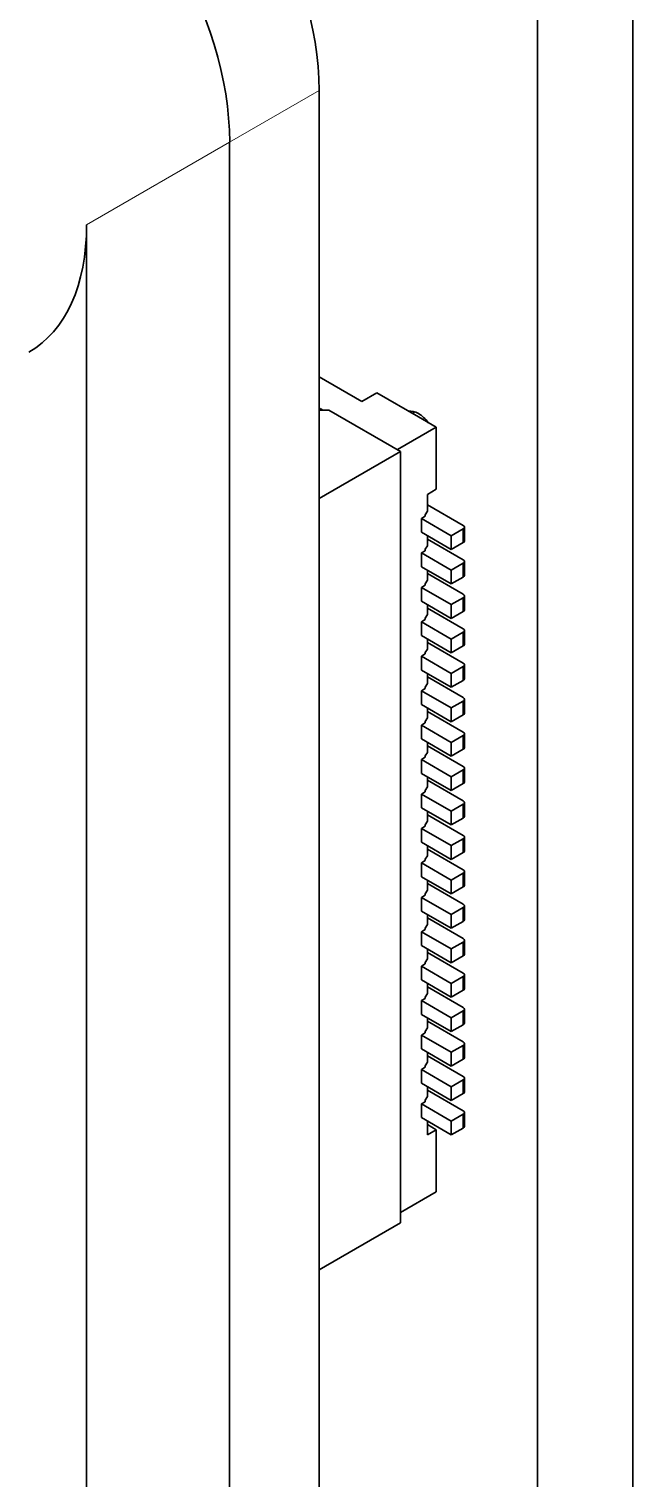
# Model space of a CAD drawing. Extents: x 383 to 866, y 155 to 681.
# Drawn here: x 720.37 to 727.54, y 638.23 to 655.41 of the extents above; entities that cross this region are included whole.
import ezdxf

# ---------------------------------------------------------------- set-up
doc = ezdxf.new("R2010")
doc.units = 0

msp = doc.modelspace()

# ---------------------------------------------------------------- linework, layer by layer
at = {"color": 7, "lineweight": 35}
for p, q in [((727.537, 657.959), (727.537, 634.28)), ((726.406, 657.306), (726.406, 633.627)), ((723.814, 654.686), (723.814, 631.008)), ((722.753, 630.395), (722.753, 654.074)), ((722.753, 654.074), (722.753, 630.395)), ((721.056, 629.416), (721.056, 653.094))]:
    msp.add_line(p, q, dxfattribs=at)
at = {"color": 7, "lineweight": 13, "ltscale": 0.030619}
msp.add_line((722.753, 654.074), (723.814, 654.686), dxfattribs=at)
at = {"color": 7, "lineweight": 13, "ltscale": 0.04899}
msp.add_line((722.753, 654.074), (721.056, 653.094), dxfattribs=at)
at = {"color": 7, "lineweight": 35, "ltscale": 0.014608}
msp.add_line((724.32, 650.998), (723.814, 651.29), dxfattribs=at)
msp.add_line((724.32, 650.998), (723.814, 651.29), dxfattribs=at)
at = {"color": 7, "lineweight": 35, "ltscale": 0.005103}
msp.add_line((724.497, 651.1), (724.32, 650.998), dxfattribs=at)
msp.add_line((724.497, 651.1), (724.32, 650.998), dxfattribs=at)
at = {"color": 7, "lineweight": 35, "ltscale": 0.014289}
msp.add_line((724.497, 651.1), (724.992, 650.814), dxfattribs=at)
msp.add_line((724.497, 651.1), (724.992, 650.814), dxfattribs=at)
at = {"color": 7, "lineweight": 35, "ltscale": 0.000319292}
msp.add_line((723.814, 650.91), (723.825, 650.916), dxfattribs=at)
msp.add_line((723.814, 650.91), (723.825, 650.916), dxfattribs=at)
at = {"color": 7, "lineweight": 35, "ltscale": 0.002928}
msp.add_line((723.931, 650.896), (723.814, 650.896), dxfattribs=at)
at = {"color": 7, "lineweight": 35, "ltscale": 0.001021}
msp.add_line((723.825, 650.916), (723.86, 650.896), dxfattribs=at)
msp.add_line((723.825, 650.916), (723.86, 650.896), dxfattribs=at)
at = {"color": 7, "lineweight": 35, "ltscale": 0.000511169}
msp.add_line((723.825, 650.896), (723.825, 650.916), dxfattribs=at)
msp.add_line((723.825, 650.896), (723.825, 650.916), dxfattribs=at)
at = {"color": 7, "lineweight": 35, "ltscale": 0.024494}
msp.add_line((724.78, 650.406), (723.931, 650.896), dxfattribs=at)
at = {"color": 7, "lineweight": 35, "ltscale": 0.000899007}
msp.add_line((724.919, 650.857), (724.95, 650.875), dxfattribs=at)
at = {"color": 7, "lineweight": 35, "ltscale": 0.006123}
msp.add_line((724.992, 650.814), (725.204, 650.692), dxfattribs=at)
msp.add_line((724.992, 650.814), (725.204, 650.692), dxfattribs=at)
at = {"color": 7, "lineweight": 35, "ltscale": 0.013268}
msp.add_line((725.204, 650.692), (724.744, 650.427), dxfattribs=at)
msp.add_line((725.204, 650.692), (724.744, 650.427), dxfattribs=at)
at = {"color": 7, "lineweight": 35, "ltscale": 0.018372}
for p, q in [((725.204, 650.692), (725.204, 649.957)), ((725.204, 650.692), (725.204, 649.957)), ((725.204, 642.364), (725.204, 641.629)), ((725.204, 642.364), (725.204, 641.629))]:
    msp.add_line(p, q, dxfattribs=at)
at = {"color": 7, "lineweight": 35, "ltscale": 0.027875}
for p, q in [((724.78, 650.406), (723.814, 649.849)), ((724.78, 641.261), (723.814, 640.704))]:
    msp.add_line(p, q, dxfattribs=at)
at = {"color": 7, "lineweight": 35, "ltscale": 0.228619}
msp.add_line((724.78, 641.261), (724.78, 650.406), dxfattribs=at)
at = {"color": 7, "lineweight": 35, "ltscale": 0.003062}
for p, q in [((725.098, 649.896), (725.204, 649.957)), ((725.098, 649.896), (725.204, 649.957)), ((725.204, 642.364), (725.098, 642.425)), ((725.204, 642.364), (725.098, 642.425))]:
    msp.add_line(p, q, dxfattribs=at)
at = {"color": 7, "lineweight": 35, "ltscale": 0.005}
msp.add_line((725.098, 649.696), (725.098, 649.896), dxfattribs=at)
msp.add_line((725.098, 649.696), (725.098, 649.896), dxfattribs=at)
at = {"color": 7, "lineweight": 35, "ltscale": 0.012247}
for p, q in [((725.522, 649.528), (725.098, 649.773)), ((725.522, 649.528), (725.098, 649.773)), ((725.522, 648.712), (725.098, 648.957)), ((725.522, 648.712), (725.098, 648.957)), ((725.522, 648.304), (725.098, 648.549)), ((725.522, 648.304), (725.098, 648.549)), ((725.522, 647.487), (725.098, 647.732)), ((725.522, 647.487), (725.098, 647.732)), ((725.522, 647.079), (725.098, 647.324)), ((725.522, 647.079), (725.098, 647.324)), ((725.522, 646.671), (725.098, 646.916)), ((725.522, 646.671), (725.098, 646.916)), ((725.522, 646.262), (725.098, 646.507)), ((725.522, 646.262), (725.098, 646.507)), ((725.522, 645.446), (725.098, 645.691)), ((725.522, 645.446), (725.098, 645.691)), ((725.522, 645.038), (725.098, 645.283)), ((725.522, 645.038), (725.098, 645.283)), ((725.522, 644.221), (725.098, 644.466)), ((725.522, 644.221), (725.098, 644.466)), ((725.522, 643.813), (725.098, 644.058)), ((725.522, 643.813), (725.098, 644.058)), ((725.522, 643.405), (725.098, 643.65)), ((725.522, 643.405), (725.098, 643.65)), ((725.522, 642.588), (725.098, 642.833)), ((725.522, 642.588), (725.098, 642.833)), ((725.204, 641.629), (724.78, 641.384)), ((725.204, 641.629), (724.78, 641.384))]:
    msp.add_line(p, q, dxfattribs=at)
at = {"color": 7, "lineweight": 35, "ltscale": 0.001327}
for p, q in [((725.073, 649.637), (725.027, 649.61)), ((725.073, 649.637), (725.027, 649.61)), ((725.073, 649.228), (725.027, 649.202)), ((725.073, 649.228), (725.027, 649.202)), ((725.073, 648.412), (725.027, 648.385)), ((725.073, 648.412), (725.027, 648.385)), ((725.073, 648.004), (725.027, 647.977)), ((725.073, 648.004), (725.027, 647.977)), ((725.073, 647.595), (725.027, 647.569)), ((725.073, 647.595), (725.027, 647.569)), ((725.073, 647.187), (725.027, 647.161)), ((725.073, 647.187), (725.027, 647.161)), ((725.073, 646.371), (725.027, 646.344)), ((725.073, 646.371), (725.027, 646.344)), ((725.073, 645.962), (725.027, 645.936)), ((725.073, 645.962), (725.027, 645.936)), ((725.073, 645.146), (725.027, 645.119)), ((725.073, 645.146), (725.027, 645.119)), ((725.073, 644.738), (725.027, 644.711)), ((725.073, 644.738), (725.027, 644.711)), ((725.073, 644.329), (725.027, 644.303)), ((725.073, 644.329), (725.027, 644.303)), ((725.073, 643.513), (725.027, 643.486)), ((725.073, 643.513), (725.027, 643.486)), ((725.073, 643.105), (725.027, 643.078)), ((725.073, 643.105), (725.027, 643.078)), ((725.073, 642.696), (725.027, 642.67)), ((725.073, 642.696), (725.027, 642.67))]:
    msp.add_line(p, q, dxfattribs=at)
at = {"color": 7, "lineweight": 35, "ltscale": 0.010205}
for p, q in [((725.381, 649.406), (725.027, 649.61)), ((725.381, 649.406), (725.027, 649.61)), ((725.381, 648.998), (725.027, 649.202)), ((725.381, 648.998), (725.027, 649.202)), ((725.381, 648.426), (725.027, 648.63)), ((725.381, 648.426), (725.027, 648.63)), ((725.381, 648.018), (725.027, 648.222)), ((725.381, 648.018), (725.027, 648.222)), ((725.381, 647.773), (725.027, 647.977)), ((725.381, 647.773), (725.027, 647.977)), ((725.381, 647.61), (725.027, 647.814)), ((725.381, 647.61), (725.027, 647.814)), ((725.381, 647.365), (725.027, 647.569)), ((725.381, 647.365), (725.027, 647.569)), ((725.381, 646.956), (725.027, 647.161)), ((725.381, 646.956), (725.027, 647.161)), ((725.381, 646.793), (725.027, 646.997)), ((725.381, 646.793), (725.027, 646.997)), ((725.381, 646.385), (725.027, 646.589)), ((725.381, 646.385), (725.027, 646.589)), ((725.381, 646.14), (725.027, 646.344)), ((725.381, 646.14), (725.027, 646.344)), ((725.381, 645.732), (725.027, 645.936)), ((725.381, 645.732), (725.027, 645.936)), ((725.381, 645.16), (725.027, 645.364)), ((725.381, 645.16), (725.027, 645.364)), ((725.381, 644.752), (725.027, 644.956)), ((725.381, 644.752), (725.027, 644.956)), ((725.381, 644.507), (725.027, 644.711)), ((725.381, 644.507), (725.027, 644.711)), ((725.381, 644.099), (725.027, 644.303)), ((725.381, 644.099), (725.027, 644.303)), ((725.381, 643.935), (725.027, 644.14)), ((725.381, 643.935), (725.027, 644.14)), ((725.381, 643.527), (725.027, 643.731)), ((725.381, 643.527), (725.027, 643.731)), ((725.381, 643.282), (725.027, 643.486)), ((725.381, 643.282), (725.027, 643.486)), ((725.381, 643.119), (725.027, 643.323)), ((725.381, 643.119), (725.027, 643.323)), ((725.381, 642.874), (725.027, 643.078)), ((725.381, 642.874), (725.027, 643.078)), ((725.381, 642.466), (725.027, 642.67)), ((725.381, 642.466), (725.027, 642.67))]:
    msp.add_line(p, q, dxfattribs=at)
at = {"color": 7, "lineweight": 35, "ltscale": 0.004082}
for p, q in [((725.027, 649.61), (725.027, 649.447)), ((725.027, 649.61), (725.027, 649.447)), ((725.522, 649.488), (725.381, 649.406)), ((725.522, 649.488), (725.381, 649.406)), ((725.522, 649.324), (725.522, 649.488)), ((725.522, 649.324), (725.522, 649.488)), ((725.027, 649.202), (725.027, 649.039)), ((725.027, 649.202), (725.027, 649.039)), ((725.381, 648.426), (725.381, 648.589)), ((725.381, 648.426), (725.381, 648.589)), ((725.537, 648.528), (725.537, 648.691)), ((725.522, 648.508), (725.381, 648.426)), ((725.522, 648.508), (725.381, 648.426)), ((725.522, 648.1), (725.522, 648.263)), ((725.522, 648.1), (725.522, 648.263)), ((725.537, 648.12), (725.537, 648.283)), ((725.381, 648.018), (725.381, 648.181)), ((725.381, 648.018), (725.381, 648.181)), ((725.522, 647.855), (725.381, 647.773)), ((725.522, 647.855), (725.381, 647.773)), ((725.522, 647.691), (725.522, 647.855)), ((725.522, 647.691), (725.522, 647.855)), ((725.027, 647.569), (725.027, 647.406)), ((725.027, 647.569), (725.027, 647.406)), ((725.537, 647.303), (725.537, 647.467)), ((725.027, 647.161), (725.027, 646.997)), ((725.027, 647.161), (725.027, 646.997)), ((725.537, 646.895), (725.537, 647.058)), ((725.381, 646.793), (725.381, 646.956)), ((725.381, 646.793), (725.381, 646.956)), ((725.522, 646.875), (725.381, 646.793)), ((725.522, 646.875), (725.381, 646.793)), ((725.381, 646.385), (725.381, 646.548)), ((725.381, 646.385), (725.381, 646.548)), ((725.522, 646.467), (725.522, 646.63)), ((725.522, 646.467), (725.522, 646.63)), ((725.027, 646.344), (725.027, 646.181)), ((725.027, 646.344), (725.027, 646.181)), ((725.522, 646.222), (725.381, 646.14)), ((725.522, 646.222), (725.381, 646.14)), ((725.522, 646.058), (725.522, 646.222)), ((725.522, 646.058), (725.522, 646.222)), ((725.027, 645.936), (725.027, 645.773)), ((725.027, 645.936), (725.027, 645.773)), ((725.537, 645.67), (725.537, 645.834)), ((725.381, 645.16), (725.381, 645.323)), ((725.381, 645.16), (725.381, 645.323)), ((725.522, 645.242), (725.522, 645.405)), ((725.522, 645.242), (725.522, 645.405)), ((725.537, 645.262), (725.537, 645.425)), ((725.522, 644.834), (725.522, 644.997)), ((725.522, 644.834), (725.522, 644.997)), ((725.381, 644.752), (725.381, 644.915)), ((725.381, 644.752), (725.381, 644.915)), ((725.027, 644.711), (725.027, 644.548)), ((725.027, 644.711), (725.027, 644.548)), ((725.027, 644.303), (725.027, 644.14)), ((725.027, 644.303), (725.027, 644.14)), ((725.381, 643.935), (725.381, 644.099)), ((725.381, 643.935), (725.381, 644.099)), ((725.537, 644.037), (725.537, 644.201)), ((725.522, 644.017), (725.381, 643.935)), ((725.522, 644.017), (725.381, 643.935)), ((725.537, 643.629), (725.537, 643.792)), ((725.381, 643.527), (725.381, 643.69)), ((725.381, 643.527), (725.381, 643.69)), ((725.522, 643.609), (725.381, 643.527)), ((725.522, 643.609), (725.381, 643.527)), ((725.522, 643.364), (725.381, 643.282)), ((725.522, 643.364), (725.381, 643.282)), ((725.522, 643.201), (725.522, 643.364)), ((725.522, 643.201), (725.522, 643.364)), ((725.027, 643.078), (725.027, 642.915)), ((725.027, 643.078), (725.027, 642.915)), ((725.522, 642.956), (725.381, 642.874)), ((725.522, 642.956), (725.381, 642.874)), ((725.522, 642.792), (725.522, 642.956)), ((725.522, 642.792), (725.522, 642.956)), ((725.027, 642.67), (725.027, 642.507)), ((725.027, 642.67), (725.027, 642.507)), ((725.537, 642.404), (725.537, 642.568))]:
    msp.add_line(p, q, dxfattribs=at)
at = {"color": 7, "lineweight": 35, "ltscale": 0.001238}
for p, q in [((725.098, 649.696), (725.073, 649.653)), ((725.098, 649.696), (725.073, 649.653)), ((725.098, 649.288), (725.073, 649.245)), ((725.098, 649.288), (725.073, 649.245)), ((725.098, 648.063), (725.073, 648.02)), ((725.098, 648.063), (725.073, 648.02)), ((725.098, 646.43), (725.073, 646.387)), ((725.098, 646.43), (725.073, 646.387)), ((725.098, 645.205), (725.073, 645.162)), ((725.098, 645.205), (725.073, 645.162)), ((725.098, 644.797), (725.073, 644.754)), ((725.098, 644.797), (725.073, 644.754)), ((725.098, 643.164), (725.073, 643.121)), ((725.098, 643.164), (725.073, 643.121))]:
    msp.add_line(p, q, dxfattribs=at)
at = {"color": 7, "lineweight": 35, "ltscale": 0.00040741}
for p, q in [((725.073, 649.637), (725.073, 649.653)), ((725.073, 649.637), (725.073, 649.653)), ((725.073, 649.228), (725.073, 649.245)), ((725.073, 649.228), (725.073, 649.245)), ((725.073, 648.412), (725.073, 648.428)), ((725.073, 648.412), (725.073, 648.428)), ((725.073, 648.004), (725.073, 648.02)), ((725.073, 648.004), (725.073, 648.02)), ((725.073, 646.371), (725.073, 646.387)), ((725.073, 646.371), (725.073, 646.387)), ((725.073, 645.146), (725.073, 645.162)), ((725.073, 645.146), (725.073, 645.162)), ((725.073, 644.738), (725.073, 644.754)), ((725.073, 644.738), (725.073, 644.754)), ((725.073, 643.513), (725.073, 643.529)), ((725.073, 643.513), (725.073, 643.529)), ((725.073, 643.105), (725.073, 643.121)), ((725.073, 643.105), (725.073, 643.121))]:
    msp.add_line(p, q, dxfattribs=at)
at = {"color": 7, "lineweight": 35, "ltscale": 0.010206}
for p, q in [((725.381, 649.243), (725.027, 649.447)), ((725.381, 649.243), (725.027, 649.447)), ((725.381, 648.834), (725.027, 649.039)), ((725.381, 648.834), (725.027, 649.039)), ((725.381, 648.589), (725.027, 648.794)), ((725.381, 648.589), (725.027, 648.794)), ((725.381, 648.181), (725.027, 648.385)), ((725.381, 648.181), (725.027, 648.385)), ((725.381, 647.201), (725.027, 647.406)), ((725.381, 647.201), (725.027, 647.406)), ((725.381, 646.548), (725.027, 646.752)), ((725.381, 646.548), (725.027, 646.752)), ((725.381, 645.977), (725.027, 646.181)), ((725.381, 645.977), (725.027, 646.181)), ((725.381, 645.568), (725.027, 645.773)), ((725.381, 645.568), (725.027, 645.773)), ((725.381, 645.323), (725.027, 645.528)), ((725.381, 645.323), (725.027, 645.528)), ((725.381, 644.915), (725.027, 645.119)), ((725.381, 644.915), (725.027, 645.119)), ((725.381, 644.344), (725.027, 644.548)), ((725.381, 644.344), (725.027, 644.548)), ((725.381, 643.69), (725.027, 643.895)), ((725.381, 643.69), (725.027, 643.895)), ((725.381, 642.711), (725.027, 642.915)), ((725.381, 642.711), (725.027, 642.915)), ((725.381, 642.302), (725.027, 642.507)), ((725.381, 642.302), (725.027, 642.507))]:
    msp.add_line(p, q, dxfattribs=at)
at = {"color": 7, "lineweight": 35, "ltscale": 0.00296}
for p, q in [((725.098, 649.288), (725.098, 649.406)), ((725.098, 649.288), (725.098, 649.406)), ((725.098, 648.879), (725.098, 648.998)), ((725.098, 648.879), (725.098, 648.998)), ((725.098, 648.471), (725.098, 648.589)), ((725.098, 648.471), (725.098, 648.589)), ((725.098, 647.655), (725.098, 647.773)), ((725.098, 647.655), (725.098, 647.773)), ((725.098, 647.246), (725.098, 647.365)), ((725.098, 647.246), (725.098, 647.365)), ((725.098, 646.838), (725.098, 646.956)), ((725.098, 646.838), (725.098, 646.956)), ((725.098, 646.022), (725.098, 646.14)), ((725.098, 646.022), (725.098, 646.14)), ((725.098, 645.613), (725.098, 645.732)), ((725.098, 645.613), (725.098, 645.732)), ((725.098, 644.389), (725.098, 644.507)), ((725.098, 644.389), (725.098, 644.507)), ((725.098, 643.98), (725.098, 644.099)), ((725.098, 643.98), (725.098, 644.099)), ((725.098, 643.572), (725.098, 643.69)), ((725.098, 643.572), (725.098, 643.69)), ((725.098, 643.164), (725.098, 643.282)), ((725.098, 643.164), (725.098, 643.282)), ((725.098, 642.756), (725.098, 642.874)), ((725.098, 642.756), (725.098, 642.874))]:
    msp.add_line(p, q, dxfattribs=at)
at = {"color": 7, "lineweight": 35, "ltscale": 0.004083}
for p, q in [((725.381, 649.243), (725.381, 649.406)), ((725.381, 649.243), (725.381, 649.406)), ((725.537, 649.345), (725.537, 649.508)), ((725.522, 649.324), (725.381, 649.243)), ((725.522, 649.324), (725.381, 649.243)), ((725.522, 649.079), (725.381, 648.998)), ((725.522, 649.079), (725.381, 648.998)), ((725.522, 648.916), (725.522, 649.079)), ((725.522, 648.916), (725.522, 649.079)), ((725.537, 648.936), (725.537, 649.1)), ((725.381, 648.834), (725.381, 648.998)), ((725.381, 648.834), (725.381, 648.998)), ((725.522, 648.916), (725.381, 648.834)), ((725.522, 648.916), (725.381, 648.834)), ((725.027, 648.794), (725.027, 648.63)), ((725.027, 648.794), (725.027, 648.63)), ((725.522, 648.671), (725.381, 648.589)), ((725.522, 648.671), (725.381, 648.589)), ((725.522, 648.508), (725.522, 648.671)), ((725.522, 648.508), (725.522, 648.671)), ((725.027, 648.385), (725.027, 648.222)), ((725.027, 648.385), (725.027, 648.222)), ((725.522, 648.263), (725.381, 648.181)), ((725.522, 648.263), (725.381, 648.181)), ((725.522, 648.1), (725.381, 648.018)), ((725.522, 648.1), (725.381, 648.018)), ((725.027, 647.977), (725.027, 647.814)), ((725.027, 647.977), (725.027, 647.814)), ((725.537, 647.712), (725.537, 647.875)), ((725.381, 647.61), (725.381, 647.773)), ((725.381, 647.61), (725.381, 647.773)), ((725.522, 647.691), (725.381, 647.61)), ((725.522, 647.691), (725.381, 647.61)), ((725.522, 647.446), (725.381, 647.365)), ((725.522, 647.446), (725.381, 647.365)), ((725.381, 647.201), (725.381, 647.365)), ((725.381, 647.201), (725.381, 647.365)), ((725.522, 647.283), (725.522, 647.446)), ((725.522, 647.283), (725.522, 647.446)), ((725.522, 647.283), (725.381, 647.201)), ((725.522, 647.283), (725.381, 647.201)), ((725.522, 647.038), (725.381, 646.956)), ((725.522, 647.038), (725.381, 646.956)), ((725.522, 646.875), (725.522, 647.038)), ((725.522, 646.875), (725.522, 647.038)), ((725.027, 646.752), (725.027, 646.589)), ((725.027, 646.752), (725.027, 646.589)), ((725.522, 646.63), (725.381, 646.548)), ((725.522, 646.63), (725.381, 646.548)), ((725.537, 646.487), (725.537, 646.65)), ((725.522, 646.467), (725.381, 646.385)), ((725.522, 646.467), (725.381, 646.385)), ((725.381, 645.977), (725.381, 646.14)), ((725.381, 645.977), (725.381, 646.14)), ((725.537, 646.079), (725.537, 646.242)), ((725.522, 646.058), (725.381, 645.977)), ((725.522, 646.058), (725.381, 645.977)), ((725.522, 645.813), (725.381, 645.732)), ((725.522, 645.813), (725.381, 645.732)), ((725.522, 645.65), (725.522, 645.813)), ((725.522, 645.65), (725.522, 645.813)), ((725.381, 645.568), (725.381, 645.732)), ((725.381, 645.568), (725.381, 645.732)), ((725.522, 645.65), (725.381, 645.568)), ((725.522, 645.65), (725.381, 645.568)), ((725.027, 645.528), (725.027, 645.364)), ((725.027, 645.528), (725.027, 645.364)), ((725.522, 645.405), (725.381, 645.323)), ((725.522, 645.405), (725.381, 645.323)), ((725.027, 645.119), (725.027, 644.956)), ((725.027, 645.119), (725.027, 644.956)), ((725.522, 645.242), (725.381, 645.16)), ((725.522, 645.242), (725.381, 645.16)), ((725.522, 644.997), (725.381, 644.915)), ((725.522, 644.997), (725.381, 644.915)), ((725.537, 644.854), (725.537, 645.017)), ((725.522, 644.834), (725.381, 644.752)), ((725.522, 644.834), (725.381, 644.752)), ((725.537, 644.446), (725.537, 644.609)), ((725.522, 644.589), (725.381, 644.507)), ((725.522, 644.589), (725.381, 644.507)), ((725.381, 644.344), (725.381, 644.507)), ((725.381, 644.344), (725.381, 644.507)), ((725.522, 644.425), (725.381, 644.344)), ((725.522, 644.425), (725.381, 644.344)), ((725.522, 644.425), (725.522, 644.589)), ((725.522, 644.425), (725.522, 644.589)), ((725.522, 644.18), (725.381, 644.099)), ((725.522, 644.18), (725.381, 644.099)), ((725.522, 644.017), (725.522, 644.18)), ((725.522, 644.017), (725.522, 644.18)), ((725.027, 643.895), (725.027, 643.731)), ((725.027, 643.895), (725.027, 643.731)), ((725.522, 643.772), (725.381, 643.69)), ((725.522, 643.772), (725.381, 643.69)), ((725.522, 643.609), (725.522, 643.772)), ((725.522, 643.609), (725.522, 643.772)), ((725.027, 643.486), (725.027, 643.323)), ((725.027, 643.486), (725.027, 643.323)), ((725.381, 643.119), (725.381, 643.282)), ((725.381, 643.119), (725.381, 643.282)), ((725.537, 643.221), (725.537, 643.384)), ((725.522, 643.201), (725.381, 643.119)), ((725.522, 643.201), (725.381, 643.119)), ((725.381, 642.711), (725.381, 642.874)), ((725.381, 642.711), (725.381, 642.874)), ((725.537, 642.813), (725.537, 642.976)), ((725.522, 642.792), (725.381, 642.711)), ((725.522, 642.792), (725.381, 642.711)), ((725.522, 642.547), (725.381, 642.466)), ((725.522, 642.547), (725.381, 642.466)), ((725.522, 642.384), (725.522, 642.547)), ((725.522, 642.384), (725.522, 642.547)), ((725.098, 642.302), (725.098, 642.466)), ((725.098, 642.302), (725.098, 642.466)), ((725.381, 642.302), (725.381, 642.466)), ((725.381, 642.302), (725.381, 642.466)), ((725.522, 642.384), (725.381, 642.302)), ((725.522, 642.384), (725.381, 642.302))]:
    msp.add_line(p, q, dxfattribs=at)
at = {"color": 7, "lineweight": 35, "ltscale": 0.012248}
for p, q in [((725.522, 649.12), (725.098, 649.365)), ((725.522, 649.12), (725.098, 649.365)), ((725.522, 647.895), (725.098, 648.14)), ((725.522, 647.895), (725.098, 648.14)), ((725.522, 645.854), (725.098, 646.099)), ((725.522, 645.854), (725.098, 646.099)), ((725.522, 644.629), (725.098, 644.874)), ((725.522, 644.629), (725.098, 644.874)), ((725.522, 642.996), (725.098, 643.241)), ((725.522, 642.996), (725.098, 643.241))]:
    msp.add_line(p, q, dxfattribs=at)
at = {"color": 7, "lineweight": 35, "ltscale": 0.001326}
for p, q in [((725.073, 648.82), (725.027, 648.794)), ((725.073, 648.82), (725.027, 648.794)), ((725.073, 646.779), (725.027, 646.752)), ((725.073, 646.779), (725.027, 646.752)), ((725.073, 645.554), (725.027, 645.528)), ((725.073, 645.554), (725.027, 645.528)), ((725.073, 643.921), (725.027, 643.895)), ((725.073, 643.921), (725.027, 643.895))]:
    msp.add_line(p, q, dxfattribs=at)
at = {"color": 7, "lineweight": 35, "ltscale": 0.001237}
for p, q in [((725.098, 648.879), (725.073, 648.836)), ((725.098, 648.879), (725.073, 648.836)), ((725.098, 648.471), (725.073, 648.428)), ((725.098, 648.471), (725.073, 648.428)), ((725.098, 647.655), (725.073, 647.612)), ((725.098, 647.655), (725.073, 647.612)), ((725.098, 647.246), (725.073, 647.203)), ((725.098, 647.246), (725.073, 647.203)), ((725.098, 646.838), (725.073, 646.795)), ((725.098, 646.838), (725.073, 646.795)), ((725.098, 646.022), (725.073, 645.979)), ((725.098, 646.022), (725.073, 645.979)), ((725.098, 645.613), (725.073, 645.57)), ((725.098, 645.613), (725.073, 645.57)), ((725.098, 644.389), (725.073, 644.346)), ((725.098, 644.389), (725.073, 644.346)), ((725.098, 643.98), (725.073, 643.937)), ((725.098, 643.98), (725.073, 643.937)), ((725.098, 643.572), (725.073, 643.529)), ((725.098, 643.572), (725.073, 643.529)), ((725.098, 642.756), (725.073, 642.713)), ((725.098, 642.756), (725.073, 642.713))]:
    msp.add_line(p, q, dxfattribs=at)
at = {"color": 7, "lineweight": 35, "ltscale": 0.000408936}
for p, q in [((725.073, 648.82), (725.073, 648.836)), ((725.073, 648.82), (725.073, 648.836)), ((725.073, 647.595), (725.073, 647.612)), ((725.073, 647.595), (725.073, 647.612)), ((725.073, 647.187), (725.073, 647.203)), ((725.073, 647.187), (725.073, 647.203)), ((725.073, 646.779), (725.073, 646.795)), ((725.073, 646.779), (725.073, 646.795)), ((725.073, 645.962), (725.073, 645.979)), ((725.073, 645.962), (725.073, 645.979)), ((725.073, 645.554), (725.073, 645.57)), ((725.073, 645.554), (725.073, 645.57)), ((725.073, 644.329), (725.073, 644.346)), ((725.073, 644.329), (725.073, 644.346)), ((725.073, 643.921), (725.073, 643.937)), ((725.073, 643.921), (725.073, 643.937)), ((725.073, 642.696), (725.073, 642.713)), ((725.073, 642.696), (725.073, 642.713))]:
    msp.add_line(p, q, dxfattribs=at)
at = {"color": 7, "lineweight": 35, "ltscale": 0.002959}
for p, q in [((725.098, 648.063), (725.098, 648.181)), ((725.098, 648.063), (725.098, 648.181)), ((725.098, 646.43), (725.098, 646.548)), ((725.098, 646.43), (725.098, 646.548)), ((725.098, 645.205), (725.098, 645.323)), ((725.098, 645.205), (725.098, 645.323)), ((725.098, 644.797), (725.098, 644.915)), ((725.098, 644.797), (725.098, 644.915))]:
    msp.add_line(p, q, dxfattribs=at)
at = {"color": 7, "lineweight": 35, "ltscale": 0.003063}
msp.add_line((725.204, 642.364), (725.098, 642.302), dxfattribs=at)
msp.add_line((725.204, 642.364), (725.098, 642.302), dxfattribs=at)
at = {"color": 7, "lineweight": 35}
for centre in [(725.509, 649.351), (725.509, 648.942), (725.509, 648.534), (725.509, 648.126), (725.509, 647.718), (725.509, 647.309), (725.509, 646.901), (725.509, 646.493), (725.509, 646.085), (725.509, 645.676), (725.509, 645.268), (725.509, 644.86), (725.509, 644.452), (725.509, 644.043), (725.509, 643.635), (725.509, 643.227), (725.509, 642.819), (725.509, 642.41)]:
    msp.add_arc(centre, 0.0293, 296.6245, 336.9002, dxfattribs=at)
for centre, major_axis, start_param, end_param in [((721.481, 656.033), (1.65, -2.858), 0.785398, 2.356194), ((720.42, 655.421), (1.65, -2.858), 0.785398, 2.356194), ((720.42, 655.421), (1.65, -2.858), 0.785398, 2.356194), ((718.723, 654.441), (-1.65, 2.858), 3.14168, 3.926991), ((724.992, 650.61), (0.15, -0.26), 2.356194, 2.941997), ((724.992, 650.61), (0.15, -0.26), 1.770558, 2.356194), ((725.487, 649.508), (0.05, 0), 5.497787, 7.068583), ((725.487, 649.508), (0.05, 0), 5.497787, 7.068583), ((725.487, 649.345), (0.05, 0), 5.497787, 6.283185), ((725.487, 649.1), (0.05, 0), 5.497787, 7.068583), ((725.487, 649.1), (0.05, 0), 5.497787, 7.068583), ((725.487, 648.936), (0.05, 0), 5.497787, 6.283185), ((725.487, 648.691), (0.05, 0), 5.497787, 7.068583), ((725.487, 648.691), (0.05, 0), 5.497787, 7.068583), ((725.487, 648.528), (0.05, 0), 5.497787, 6.283185), ((725.487, 648.283), (0.05, 0), 5.497787, 7.068583), ((725.487, 648.283), (0.05, 0), 5.497787, 7.068583), ((725.487, 648.12), (0.05, 0), 5.497787, 7.068583), ((725.487, 647.875), (0.05, 0), 5.497787, 7.068583), ((725.487, 647.875), (0.05, 0), 5.497787, 7.068583), ((725.487, 647.712), (0.05, 0), 5.497787, 6.283185), ((725.487, 647.467), (0.05, 0), 5.497787, 7.068583), ((725.487, 647.467), (0.05, 0), 5.497787, 7.068583), ((725.487, 647.303), (0.05, 0), 5.497787, 6.283185), ((725.487, 647.058), (0.05, 0), 5.497787, 7.068583), ((725.487, 647.058), (0.05, 0), 5.497787, 7.068583), ((725.487, 646.895), (0.05, 0), 5.497787, 6.283185), ((725.487, 646.65), (0.05, 0), 5.497787, 7.068583), ((725.487, 646.65), (0.05, 0), 5.497787, 7.068583), ((725.487, 646.487), (0.05, 0), 5.497787, 7.068583), ((725.487, 646.242), (0.05, 0), 5.497787, 7.068583), ((725.487, 646.242), (0.05, 0), 5.497787, 7.068583), ((725.487, 646.079), (0.05, 0), 5.497787, 7.068583), ((725.487, 645.834), (0.05, 0), 5.497787, 7.068583), ((725.487, 645.834), (0.05, 0), 5.497787, 7.068583), ((725.487, 645.67), (0.05, 0), 5.497787, 7.068583), ((725.487, 645.425), (0.05, 0), 5.497787, 7.068583), ((725.487, 645.425), (0.05, 0), 5.497787, 7.068583), ((725.487, 645.262), (0.05, 0), 5.497787, 7.068583), ((725.487, 645.017), (0.05, 0), 5.497787, 7.068583), ((725.487, 645.017), (0.05, 0), 5.497787, 7.068583), ((725.487, 644.854), (0.05, 0), 5.497787, 7.068583), ((725.487, 644.609), (0.05, 0), 5.497787, 7.068583), ((725.487, 644.609), (0.05, 0), 5.497787, 7.068583), ((725.487, 644.446), (0.05, 0), 5.497787, 7.068583), ((725.487, 644.201), (0.05, 0), 5.497787, 7.068583), ((725.487, 644.201), (0.05, 0), 5.497787, 7.068583), ((725.487, 644.037), (0.05, 0), 5.497787, 7.068583), ((725.487, 643.792), (0.05, 0), 5.497787, 7.068583), ((725.487, 643.792), (0.05, 0), 5.497787, 7.068583), ((725.487, 643.629), (0.05, 0), 5.497787, 6.283185), ((725.487, 643.384), (0.05, 0), 5.497787, 7.068583), ((725.487, 643.384), (0.05, 0), 5.497787, 7.068583), ((725.487, 643.221), (0.05, 0), 5.497787, 7.068583), ((725.487, 642.976), (0.05, 0), 5.497787, 7.068583), ((725.487, 642.976), (0.05, 0), 5.497787, 7.068583), ((725.487, 642.813), (0.05, 0), 5.497787, 7.068583), ((725.487, 642.568), (0.05, 0), 5.497787, 7.068583), ((725.487, 642.568), (0.05, 0), 5.497787, 7.068583), ((725.487, 642.404), (0.05, 0), 5.497787, 7.068583)]:
    msp.add_ellipse(centre, major_axis=major_axis, ratio=0.57735, start_param=start_param, end_param=end_param, dxfattribs=at)

doc.saveas('drawing.dxf')
